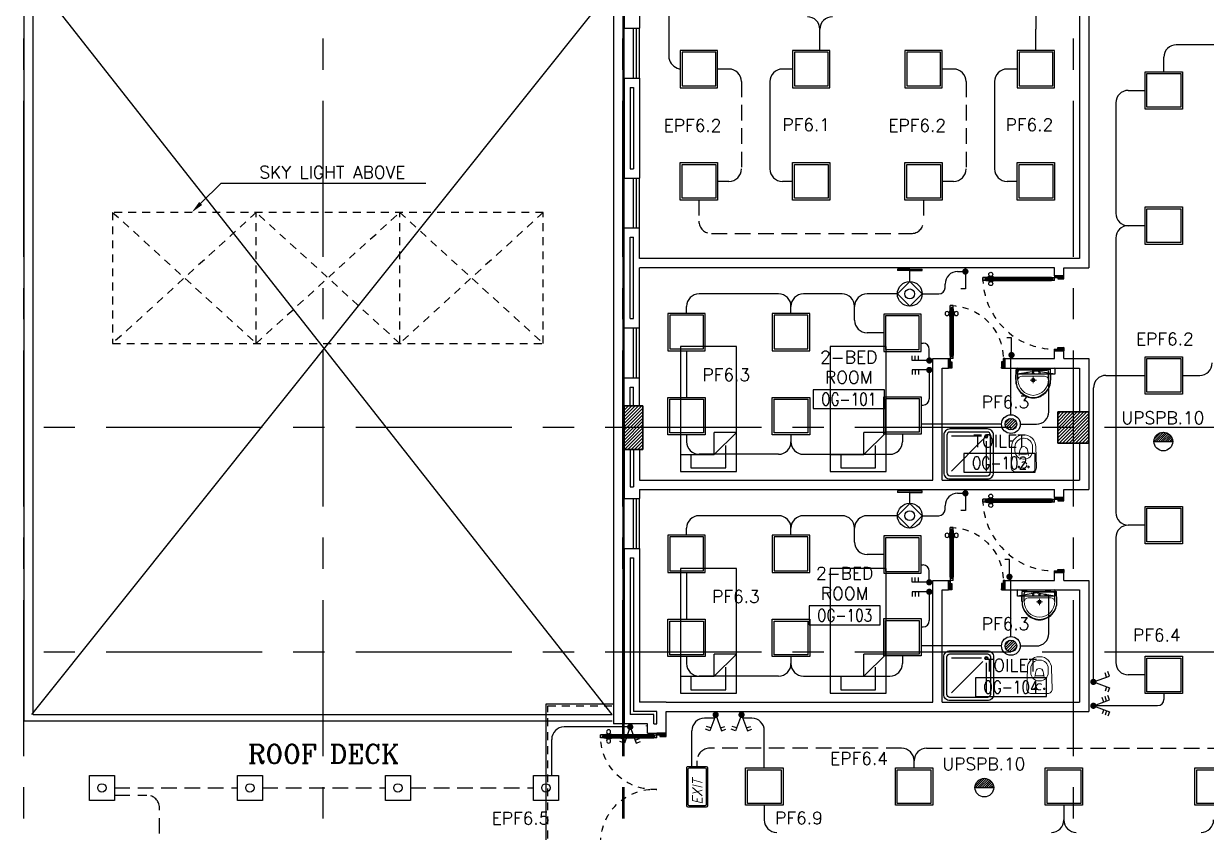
# Model space of a CAD drawing. Extents: x -0.3 to 93.5, y -1.1 to 78.4.
# Drawn here: x 41.01 to 59.96, y 13.66 to 26.62 of the extents above; entities that cross this region are included whole.
import ezdxf
from ezdxf.enums import TextEntityAlignment as Align

# ---------------------------------------------------------------- set-up
doc = ezdxf.new("R2010")
doc.units = 0
doc.header["$MEASUREMENT"] = 0
for name, pattern in [('CENTERX2', [4, 2.5, -0.5, 0.5, -0.5]), ('DASHED', [0.75, 0.5, -0.25]), ('HIDDEN', [0.375, 0.25, -0.125]), ('HIDDEN2', [0.1875, 0.125, -0.0625])]:
    doc.linetypes.add(name, pattern=pattern)
doc.layers.get('0').update_dxf_attribs({"linetype": 'CONTINUOUS'})
for name, color, linetype in [('AXES', 11, 'CENTERX2'), ('COL', 11, 'CONTINUOUS'), ('DOOR', 7, 'CONTINUOUS'), ('E-CLINE', 2, 'CONTINUOUS'), ('E-HLINE', 2, 'HIDDEN'), ('E-LEGEND', 3, 'CONTINUOUS'), ('E-LITE', 4, 'CONTINUOUS'), ('E-SWITCH', 4, 'CONTINUOUS'), ('E-TEXT', 4, 'CONTINUOUS'), ('E-TRXT', 4, 'CONTINUOUS'), ('EL-LITE', 4, 'CONTINUOUS'), ('FIX', 11, 'CONTINUOUS'), ('FUR', 11, 'CONTINUOUS'), ('HAT', 11, 'CONTINUOUS'), ('HIDDEN', 11, 'HIDDEN2'), ('INSUL', 11, 'CONTINUOUS'), ('RM-BOX', 11, 'CONTINUOUS'), ('RM-IND', 11, 'CONTINUOUS'), ('RM-NAME', 11, 'CONTINUOUS'), ('RM-NO', 11, 'CONTINUOUS'), ('ROOF', 11, 'CONTINUOUS'), ('SHAFT', 11, 'CONTINUOUS'), ('STR', 11, 'CONTINUOUS'), ('WALL', 11, 'CONTINUOUS'), ('WIN', 11, 'CONTINUOUS')]:
    doc.layers.add(name, color=color, linetype=linetype)
doc.styles.add('ITALICC', font='italicc')
doc.styles.add('ROMANC', font='romanc', dxfattribs={"height": 0.1})
doc.styles.add('ROMANS', font='ROMANS.shx', dxfattribs={"width": 0.6})

# ---------------------------------------------------------------- blocks, each defined once
blk = doc.blocks.new('*X76')
at = {"color": 0}
for p, q in [((227929, 132681), (228397, 133150)), ((227929, 132734), (228344, 133150)), ((227929, 132787), (228291, 133150)), ((227929, 132840), (228238, 133150)), ((227929, 132893), (228185, 133150)), ((227929, 132946), (228132, 133150)), ((227929, 132999), (228079, 133150)), ((227929, 133053), (228026, 133150)), ((227929, 133106), (227973, 133150)), ((227950, 132650), (228429, 133128)), ((228003, 132650), (228429, 133075)), ((228056, 132650), (228429, 133022)), ((228109, 132650), (228429, 132969)), ((228162, 132650), (228429, 132916)), ((228215, 132650), (228429, 132863)), ((228268, 132650), (228429, 132810)), ((228321, 132650), (228429, 132757)), ((228374, 132650), (228429, 132704))]:
    blk.add_line(p, q, dxfattribs=at)
blk = doc.blocks.new('COL50')
at = {"layer": 'COL'}
blk.add_lwpolyline([(-250, 250), (-250, -250), (250, -250), (250, 250)], close=True, dxfattribs=at)
blk = doc.blocks.new('DOOR100')
at = {"layer": 'DOOR', "color": 0, "linetype": 'ByBlock'}
for p, q in [((-82, 1205), (-91, 1205)), ((-91, 1205), (-91, 1140)), ((-82, 1140), (-91, 1140)), ((-75, 1218), (-82, 1218)), ((-82, 1128), (-82, 1218)), ((-82, 1205), (-82, 1140)), ((-25, 1300), (-75, 1300)), ((-75, 1300), (-25, 1300)), ((-75, 1250), (-75, 1300)), ((-58, 1250), (-75, 1250)), ((-42, 1270), (-58, 1270)), ((-58, 1250), (-58, 1270)), ((-42, 1250), (-42, 1270)), ((-25, 1250), (-42, 1250)), ((-25, 1250), (-25, 1300)), ((-25, 1218), (-18, 1218)), ((-18, 1128), (-18, 1218)), ((-18, 1205), (-9, 1205)), ((-18, 1205), (-18, 1140)), ((-18, 1140), (-9, 1140)), ((-9, 1205), (-9, 1140)), ((-75, 1128), (-82, 1128)), ((-25, 1128), (-18, 1128)), ((-75, 200), (-58, 200)), ((-75, 150), (-75, 200)), ((-58, 200), (-58, 180)), ((-42, 200), (-25, 200)), ((-42, 180), (-42, 200)), ((-25, 200), (-25, 150)), ((-1200, 0), (-1200, 150)), ((-1200, 150), (-1175, 150)), ((-1200, 150), (-1200, 0)), ((-1150, 0), (-1200, 0)), ((-1175, 150), (-1175, 100)), ((-1175, 100), (-1150, 100)), ((-1150, 100), (-1150, 0)), ((-75, 150), (-25, 150)), ((-58, 180), (-42, 180)), ((-50, 100), (-50, 0)), ((-25, 100), (-50, 100)), ((-50, 0), (0, 0)), ((0, 150), (-25, 150)), ((-25, 150), (-25, 100)), ((0, 150), (0, 0))]:
    blk.add_line(p, q, dxfattribs=at)
at = {"layer": 'DOOR', "linetype": 'ByBlock'}
for p, q in [((-75, 1250), (-75, 200)), ((-58, 200), (-58, 1250)), ((-42, 200), (-42, 1250)), ((-25, 200), (-25, 1250)), ((0, 0), (0, 150))]:
    blk.add_line(p, q, dxfattribs=at)
at = {"layer": 'DOOR', "color": 9, "linetype": 'ByBlock'}
for p, q in [((-1150, 0), (-1200, 114)), ((-1150, 0), (-1200, 40)), ((-1150, 0), (-1163, 100)), ((-50, 0), (0, 114)), ((-50, 0), (-37, 100)), ((-50, 0), (0, 40))]:
    blk.add_line(p, q, dxfattribs=at)
at = {"layer": 'DOOR', "color": 0, "linetype": 'ByBlock'}
for centre in [(-124, 1173), (24, 1173)]:
    blk.add_circle(centre, 32.4, dxfattribs=at)
at = {"layer": 'DOOR', "linetype": 'HIDDEN', "ltscale": 0.5}
blk.add_arc((-25, 150), 1150, 90, 180.0001, dxfattribs=at)
at = {"layer": 'DOOR', "color": 9, "linetype": 'ByBlock'}
for centre, radius, start, end in [((-1150, 0), 154, 103.7142, 108.8947), ((-1150, 0), 134, 100.72, 111.8402), ((-1150, 0), 94.4, 90, 121.9818), ((-1150, 0), 74.4, 90, 132.2236), ((-1150, 0), 54.4, 90, 156.7926), ((-1150, 0), 34.4, 90, 180), ((-1150, 0), 14.4, 90, 180), ((-50, 0), 94.4, 58.0182, 90), ((-50, 0), 74.4, 47.7764, 90), ((-50, 0), 54.4, 23.2074, 90), ((-50, 0), 34.4, 0, 90), ((-50, 0), 14.4, 0, 90), ((-50, 0), 134, 68.1598, 79.28), ((-50, 0), 114, 64.0838, 77.3774), ((-50, 0), 154, 71.1053, 76.2858)]:
    blk.add_arc(centre, radius, start, end, dxfattribs=at)
blk = doc.blocks.new('DOOR90')
at = {"layer": 'DOOR', "color": 0, "linetype": 'ByBlock'}
for p, q in [((-150, 0), (-150, -25)), ((-150, 0), (0, 0)), ((0, -50), (0, 0)), ((-1000, -25), (-1000, -75)), ((-1000, -75), (-1000, -25)), ((-950, -25), (-1000, -25)), ((-950, -75), (-1000, -75)), ((-970, -42), (-970, -58)), ((-950, -42), (-970, -42)), ((-950, -58), (-970, -58)), ((-950, -25), (-950, -42)), ((-950, -58), (-950, -75)), ((-918, -25), (-918, -18)), ((-828, -18), (-918, -18)), ((-918, -75), (-918, -82)), ((-828, -82), (-918, -82)), ((-905, -18), (-905, -9)), ((-905, -9), (-840, -9)), ((-905, -18), (-840, -18)), ((-905, -82), (-905, -91)), ((-905, -82), (-840, -82)), ((-905, -91), (-840, -91)), ((-840, -18), (-840, -9)), ((-840, -82), (-840, -91)), ((-828, -25), (-828, -18)), ((-828, -75), (-828, -82)), ((-200, -42), (-200, -25)), ((-200, -25), (-150, -25)), ((-180, -42), (-200, -42)), ((-200, -75), (-200, -58)), ((-200, -58), (-180, -58)), ((-150, -75), (-200, -75)), ((-180, -58), (-180, -42)), ((-150, -75), (-150, -25)), ((-150, -25), (-100, -25)), ((-100, -25), (-100, -50)), ((-100, -50), (0, -50)), ((-150, -900), (-150, -875)), ((-150, -875), (-100, -875)), ((0, -900), (-150, -900)), ((-150, -900), (0, -900)), ((-100, -850), (0, -850)), ((-100, -875), (-100, -850)), ((0, -850), (0, -900))]:
    blk.add_line(p, q, dxfattribs=at)
at = {"layer": 'DOOR', "color": 9, "linetype": 'ByBlock'}
for p, q in [((0, -50), (-114, 0)), ((0, -50), (-40, 0)), ((0, -50), (-100, -37)), ((0, -850), (-114, -900)), ((0, -850), (-100, -863)), ((0, -850), (-40, -900))]:
    blk.add_line(p, q, dxfattribs=at)
at = {"layer": 'DOOR', "linetype": 'ByBlock'}
for p, q in [((-200, -25), (-950, -25)), ((-200, -42), (-950, -42)), ((-200, -58), (-950, -58)), ((-950, -75), (-200, -75))]:
    blk.add_line(p, q, dxfattribs=at)
at = {"layer": 'DOOR', "color": 0, "linetype": 'ByBlock'}
for centre in [(-873, 24), (-873, -124)]:
    blk.add_circle(centre, 32.4, dxfattribs=at)
at = {"layer": 'DOOR', "color": 9, "linetype": 'ByBlock'}
for centre, radius, start, end in [((0, -50), 154, 161.1053, 166.2858), ((0, -50), 134, 158.1598, 169.28), ((0, -50), 94.4, 148.0182, 180), ((0, -50), 74.4, 137.7764, 180), ((0, -50), 114, 154.0838, 167.3774), ((0, -50), 54.4, 113.2074, 180), ((0, -50), 34.4, 90, 180), ((0, -50), 14.4, 90, 180), ((0, -850), 154, 193.7142, 198.8947), ((0, -850), 134, 190.72, 201.8402), ((0, -850), 94.4, 180, 211.9818), ((0, -850), 74.4, 180, 222.2236), ((0, -850), 54.4, 180, 246.7926), ((0, -850), 34.4, 180, 270), ((0, -850), 14.4, 180, 270)]:
    blk.add_arc(centre, radius, start, end, dxfattribs=at)
at = {"layer": 'DOOR', "linetype": 'HIDDEN', "ltscale": 0.5}
blk.add_arc((-150, -25), 850, 180, 270, dxfattribs=at)
blk = doc.blocks.new('RM1')
at = {"layer": 'RM-BOX'}
blk.add_lwpolyline([(570, -200), (-570, -200), (-570, -500), (570, -500)], close=True, dxfattribs=at)
at = {"layer": 'RM-NAME', "style": 'ROMANS'}
for tag, p in [('ROOMNAME1', (0, 324)), ('ROOMNAME2', (0, 0))]:
    blk.add_attdef(tag, text='', height=200, dxfattribs=at).set_placement(p, align=Align.MIDDLE)
at = {"layer": 'RM-NO', "style": 'ROMANS', "width": 0.8}
blk.add_attdef('ROOMNO', text='', height=200, dxfattribs=at).set_placement((0, -350), align=Align.MIDDLE)
blk = doc.blocks.new('C11')
at = {"layer": 'HAT'}
h = blk.add_hatch(dxfattribs=at)
h.set_pattern_fill('ANSI31', color=256, scale=300, style=0)
h.set_pattern_definition([(45, (-248556.182, -75061.005), (-26.5165043, 26.5165043), [])])
h.paths.add_polyline_path([(300, 700), (0, 700), (0, 350), (300, 350)])
h.paths.add_polyline_path([(300, 350), (0, 350), (0, 0), (300, 0)])
at = {"layer": 'COL'}
blk.add_lwpolyline([(300, 700), (300, 0), (0, 0), (0, 700)], close=True, dxfattribs=at)
blk = doc.blocks.new('A$C272A55A0')
at = {"layer": 'DOOR', "color": 0, "linetype": 'ByBlock'}
for p, q in [((0, 900), (0, 1050)), ((50, 1050), (0, 1050)), ((25, 950), (50, 950)), ((25, 900), (25, 950)), ((50, 950), (50, 1050)), ((1750, 950), (1750, 1050)), ((1750, 1050), (1800, 1050)), ((1775, 950), (1750, 950)), ((1775, 900), (1775, 950)), ((1800, 1050), (1800, 900)), ((0, 900), (25, 900)), ((75, 900), (25, 900)), ((25, 850), (25, 900)), ((42, 850), (25, 850)), ((58, 870), (42, 870)), ((42, 870), (42, 850)), ((58, 850), (58, 870)), ((75, 850), (58, 850)), ((75, 900), (75, 850)), ((1725, 900), (1775, 900)), ((1725, 900), (1725, 850)), ((1725, 850), (1742, 850)), ((1742, 870), (1758, 870)), ((1742, 850), (1742, 870)), ((1758, 870), (1758, 850)), ((1758, 850), (1775, 850)), ((1800, 900), (1775, 900)), ((1775, 850), (1775, 900)), ((25, 50), (42, 50)), ((25, 50), (25, 0)), ((25, 0), (75, 0)), ((75, 0), (25, 0)), ((42, 50), (42, 30)), ((42, 30), (58, 30)), ((58, 50), (75, 50)), ((58, 50), (58, 30)), ((75, 50), (75, 0)), ((1718, 160), (1709, 160)), ((1709, 95), (1709, 160)), ((1718, 95), (1709, 95)), ((1725, 173), (1718, 173)), ((1718, 173), (1718, 83)), ((1718, 95), (1718, 160)), ((1725, 83), (1718, 83)), ((1742, 50), (1725, 50)), ((1725, 50), (1725, 0)), ((1775, 0), (1725, 0)), ((1725, 0), (1775, 0)), ((1742, 50), (1742, 30)), ((1758, 30), (1742, 30)), ((1775, 50), (1758, 50)), ((1758, 50), (1758, 30)), ((1775, 173), (1782, 173)), ((1775, 83), (1782, 83)), ((1775, 50), (1775, 0)), ((1782, 173), (1782, 83)), ((1782, 160), (1791, 160)), ((1782, 95), (1782, 160)), ((1782, 95), (1791, 95)), ((1791, 95), (1791, 160))]:
    blk.add_line(p, q, dxfattribs=at)
at = {"layer": 'DOOR', "color": 9, "linetype": 'ByBlock'}
for p, q in [((50, 1050), (0, 1010)), ((50, 1050), (0, 937)), ((50, 1050), (37, 950)), ((1750, 1050), (1800, 1010)), ((1750, 1050), (1800, 937)), ((1750, 1050), (1763, 950))]:
    blk.add_line(p, q, dxfattribs=at)
at = {"layer": 'DOOR', "linetype": 'ByBlock'}
for p, q in [((25, 850), (25, 50)), ((42, 850), (42, 50)), ((58, 850), (58, 50)), ((75, 50), (75, 850)), ((1725, 50), (1725, 850)), ((1742, 850), (1742, 50)), ((1758, 850), (1758, 50)), ((1775, 850), (1775, 50))]:
    blk.add_line(p, q, dxfattribs=at)
at = {"layer": 'DOOR', "color": 0, "linetype": 'ByBlock'}
for centre in [(1676, 128), (1824, 128)]:
    blk.add_circle(centre, 32.4, dxfattribs=at)
at = {"layer": 'DOOR', "color": 9, "linetype": 'ByBlock'}
for centre, radius, start, end in [((50, 1050), 54.4, 203.2074, 270), ((50, 1050), 74.4, 227.7764, 270), ((50, 1050), 94.4, 238.0182, 270), ((50, 1050), 34.4, 180, 270), ((50, 1050), 14.4, 180, 270), ((1750, 1050), 14.4, 270, 0), ((1750, 1050), 34.4, 270, 0), ((1750, 1050), 54.4, 270, 336.7926), ((1750, 1050), 74.4, 270, 312.2236), ((1750, 1050), 94.4, 270, 301.9818), ((50, 1050), 114, 244.0838, 257.3774), ((50, 1050), 134, 248.1598, 259.28), ((50, 1050), 154, 251.1053, 256.2858), ((1750, 1050), 114, 282.6226, 295.9162), ((1750, 1050), 134, 280.72, 291.8402), ((1750, 1050), 154, 283.7142, 288.8947)]:
    blk.add_arc(centre, radius, start, end, dxfattribs=at)
at = {"layer": 'DOOR', "linetype": 'HIDDEN', "ltscale": 0.5}
for centre, start, end in [((50, 851), 268.3174, 3.2965), ((1750, 851), 176.7035, 271.6826)]:
    blk.add_arc(centre, 851, start, end, dxfattribs=at)
at = {"layer": 'WALL', "linetype": 'ByBlock'}
blk.add_line((1800, 900), (1800, 1050), dxfattribs=at)
blk = doc.blocks.new('LAV1')
at = {"layer": 'FIX', "linetype": 'ByBlock', "ltscale": 0.3}
for p, q in [((-280, 210), (-275, 50)), ((-245, 210), (-245, 85)), ((245, 210), (245, 85)), ((280, 210), (275, 50)), ((0, 60), (-220, 60)), ((0, 60), (220, 60))]:
    blk.add_line(p, q, dxfattribs=at)
at = {"layer": 'FIX', "linetype": 'Continuous', "lineweight": 20}
for p, q in [((-275, 210), (-275, 50)), ((275, 210), (275, 50)), ((0, 50), (-275, 50)), ((0, 50), (-252, 50)), ((0, 155), (-181, 155)), ((0, 155), (181, 155)), ((0, 50), (252, 50)), ((0, 50), (275, 50))]:
    blk.add_line(p, q, dxfattribs=at)
at = {"layer": 'FIX', "linetype": 'DASHED', "lineweight": 20, "ltscale": 0.05}
for p, q in [((50, 220), (-50, 220)), ((0, 170), (0, 270)), ((0, 170), (0, 270))]:
    blk.add_line(p, q, dxfattribs=at)
at = {"layer": 'FIX', "lineweight": 20}
for p, q in [((16, 107), (-15, 107)), ((0, 92), (0, 123))]:
    blk.add_line(p, q, dxfattribs=at)
for centre, radius in [((0, 220), 29.5), ((0, 220), 22.5), ((0, 107), 15.5)]:
    blk.add_circle(centre, radius, dxfattribs=at)
at = {"layer": 'FIX', "linetype": 'HIDDEN', "lineweight": 20, "ltscale": 0.05}
for centre in [(-100, 107), (100, 107)]:
    blk.add_circle(centre, 12.4, dxfattribs=at)
at = {"layer": 'FIX', "linetype": 'ByBlock', "ltscale": 0.3}
for centre, radius, start, end in [((7, 220), 287, 91.3776, 182.0064), ((-7, 220), 287, 357.9936, 88.6224), ((-220, 85), 24.9, 179.7021, 269.9486), ((220, 85), 24.9, 270.0514, 0.2979)]:
    blk.add_arc(centre, radius, start, end, dxfattribs=at)
at = {"layer": 'FIX', "linetype": 'Continuous', "lineweight": 20}
for centre, radius, start, end in [((8, 217), 283, 91.6988, 181.351), ((8, 212), 253, 91.7328, 180.4884), ((-8, 217), 283, 358.649, 88.3012), ((-8, 212), 253, 359.5116, 88.2672), ((-179, 222), 66.9, 190.2006, 268.0786), ((179, 222), 66.9, 271.9214, 349.7994)]:
    blk.add_arc(centre, radius, start, end, dxfattribs=at)
blk = doc.blocks.new('SHR1')
at = {"layer": 'FIX'}
for p, q in [((-196, 196), (-700, 700)), ((-143, 218), (-143, 700)), ((-218, 143), (-700, 143))]:
    blk.add_line(p, q, dxfattribs=at)
for points in [[(-825, 125), (-825, 725, -0.414214), (-725, 825), (-125, 825, -0.414214), (-25, 725), (-25, 125, -0.414214), (-125, 25), (-725, 25, -0.414214)], [(-775, 125), (-775, 725, -0.414214), (-725, 775), (-125, 775, -0.414214), (-75, 725), (-75, 125, -0.414214), (-125, 75), (-725, 75, -0.414214)]]:
    blk.add_lwpolyline(points, format="xyb", close=True, dxfattribs=at)
for radius in [25, 15]:
    blk.add_circle((-143, 143), radius, dxfattribs=at)
blk = doc.blocks.new('WC1')
at = {"layer": 'FIX', "lineweight": 20}
for p, q in [((-210, 204), (-538, 194)), ((-727, 5), (-727, -5)), ((-674, 5), (-674, -5)), ((-534, 24), (-540, 0)), ((-540, 0), (-534, -24)), ((-475, 141), (-538, 141)), ((-395, 76), (-490, 60)), ((-339, 5), (-339, -5)), ((-538, -141), (-475, -141)), ((-490, -60), (-395, -76)), ((-538, -194), (-210, -204))]:
    blk.add_line(p, q, dxfattribs=at)
at = {"layer": 'FIX', "linetype": 'Continuous', "lineweight": 20}
blk.add_line((-420, -47), (-420, 45), dxfattribs=at)
at = {"layer": 'FIX', "lineweight": 20}
blk.add_lwpolyline([(-213, -204), (-210, -204, 0.414214), (-137, -131), (-137, 0), (-137, 131, 0.414214), (-210, 204)], format="xyb", dxfattribs=at)
at = {"layer": 'FIX', "linetype": 'HIDDEN2', "lineweight": 20, "ltscale": 0.3}
blk.add_circle((-245, 0), 49.8, dxfattribs=at)
at = {"layer": 'FIX', "linetype": 'HIDDEN', "lineweight": 20, "ltscale": 0.05}
for centre in [(-213, 78), (-213, -77)]:
    blk.add_circle(centre, 11.6, dxfattribs=at)
at = {"layer": 'FIX', "lineweight": 20}
for centre, radius, start, end in [((-538, 5), 189, 90, 180), ((-538, 5), 136, 90, 180), ((-473, -7), 68.2, 128.9242, 152.8468), ((-464, -18), 82, 108.496, 128.9242), ((-475, 5), 136, 360, 90), ((-538, -5), 189, 180, 270), ((-538, -5), 136, 180, 270), ((-473, 7), 68.2, 207.1532, 231.0758), ((-464, 18), 82, 231.0758, 251.504), ((-475, -5), 136, 270, 0)]:
    blk.add_arc(centre, radius, start, end, dxfattribs=at)
at = {"layer": 'FIX', "linetype": 'Continuous', "lineweight": 20}
for centre, start, end in [((-443, 46), 357.6662, 91.6121), ((-442, -46), 268.3879, 2.3338)]:
    blk.add_arc(centre, 22.3, start, end, dxfattribs=at)
blk = doc.blocks.new('L42')
at = {"layer": 'E-LITE'}
for p, q in [((0.3, 0.3), (-0.3, 0.3)), ((-0.3, 0.3), (-0.3, -0.3)), ((0.3, -0.3), (0.3, 0.3)), ((-0.3, -0.3), (0.3, -0.3))]:
    blk.add_line(p, q, dxfattribs=at)
at = {"layer": 'E-LITE', "color": 8}
blk.add_lwpolyline([(-0.27, 0.27), (-0.27, -0.27), (0.27, -0.27), (0.27, 0.27)], close=True, dxfattribs=at)
blk = doc.blocks.new('NL')
at = {"layer": 'E-LEGEND'}
blk.add_line((0, -193), (25, -193), dxfattribs=at)
at = {"layer": 'E-LITE'}
for p, q in [((0, 5), (0, 203)), ((25, 203), (0, 203)), ((25, 5), (25, 203)), ((0, 5), (0, -193)), ((25, 5), (25, -193))]:
    blk.add_line(p, q, dxfattribs=at)
at = {"layer": 'E-LITE', "color": 2}
blk.add_line((201, 5), (25, 5), dxfattribs=at)
at = {"layer": 'E-LITE', "color": 5}
blk.add_circle((398, 5), 198, dxfattribs=at)
at = {"layer": 'E-SWITCH', "color": 2}
for p, q in [((201, 5), (398, 203)), ((398, 203), (596, 5)), ((398, -193), (201, 5)), ((596, 5), (398, -193))]:
    blk.add_line(p, q, dxfattribs=at)
at = {"layer": 'E-SWITCH'}
blk.add_circle((398, 5), 78.5, dxfattribs=at)
blk = doc.blocks.new('3G1W')
for p, q in [((0, 0), (0.55, 0)), ((0.35, 0), (0.35, -0.15)), ((0.45, 0), (0.45, -0.15)), ((0.55, 0), (0.55, -0.15))]:
    blk.add_line(p, q)
at = {"const_width": 0.1}
blk.add_lwpolyline([(-0.05, 0, 1), (0.05, 0, 1)], format="xyb", close=True, dxfattribs=at)
blk = doc.blocks.new('1G1W')
for p, q in [((0, 0), (0.55, 0)), ((0.55, 0), (0.55, -0.15))]:
    blk.add_line(p, q)
at = {"const_width": 0.1}
blk.add_lwpolyline([(-0.05, 0, 1), (0.05, 0, 1)], format="xyb", close=True, dxfattribs=at)
blk = doc.blocks.new('MR20')
at = {"layer": 'E-LITE'}
for p, q in [((-300, 100), (-300, 0)), ((-300, 100), (-300, 0)), ((-300, 0), (300, 0)), ((-300, 0), (300, 0)), ((-300, 0), (300, 0)), ((-300, 0), (-300, 0)), ((300, 0), (300, 100)), ((300, 0), (300, 100)), ((300, 0), (300, 0))]:
    blk.add_line(p, q, dxfattribs=at)
at = {"layer": 'E-LITE', "color": 3}
blk.add_line((300, 100), (-300, 100), dxfattribs=at)
at = {"layer": 'E-LITE', "color": 8}
for p, q in [((300, 0), (-300, 100)), ((300, 100), (-300, 0))]:
    blk.add_line(p, q, dxfattribs=at)
blk = doc.blocks.new('*X49')
at = {"color": 0}
for p, q in [((21548.527, 18540.142), (21548.801, 18540.415)), ((21548.529, 18539.966), (21548.977, 18540.414)), ((21548.584, 18539.845), (21549.098, 18540.359)), ((21548.672, 18539.756), (21549.187, 18540.271)), ((21548.793, 18539.7), (21549.243, 18540.15)), ((21548.966, 18539.696), (21549.246, 18539.977))]:
    blk.add_line(p, q, dxfattribs=at)
blk = doc.blocks.new('SPOT')
at = {"layer": 'E-LITE'}
for radius in [0.6, 0.369]:
    blk.add_circle((0, 0), radius, dxfattribs=at)
at = {"layer": 'E-LITE', "color": 8}
blk.add_blockref('*X49', (-21548.886, -18540.056), dxfattribs=at)
blk = doc.blocks.new('EXIT')
at = {"layer": 'E-LITE', "color": 4}
for p, q in [((-0.32, 0.15), (-0.32, -0.15)), ((0.3, 0.17), (-0.3, 0.17)), ((0.32, -0.15), (0.32, 0.15)), ((-0.3, -0.17), (0.3, -0.17))]:
    blk.add_line(p, q, dxfattribs=at)
at = {"layer": 'E-LITE', "color": 8}
for p, q in [((-0.3, 0.13), (-0.3, -0.13)), ((0.28, 0.15), (-0.28, 0.15)), ((0.3, -0.13), (0.3, 0.13)), ((-0.28, -0.15), (0.28, -0.15))]:
    blk.add_line(p, q, dxfattribs=at)
at = {"layer": 'E-LITE', "color": 4}
for centre, start, end in [((-0.3, 0.15), 90, 180), ((0.3, 0.15), 360, 90), ((-0.3, -0.15), 180, 270), ((0.3, -0.15), 270, 0)]:
    blk.add_arc(centre, 0.02, start, end, dxfattribs=at)
at = {"layer": 'E-LITE', "color": 8}
for centre, start, end in [((-0.28, 0.13), 90, 180), ((0.28, 0.13), 0, 90), ((-0.28, -0.13), 180, 270), ((0.28, -0.13), 270, 0)]:
    blk.add_arc(centre, 0.02, start, end, dxfattribs=at)
at = {"layer": 'E-LITE', "color": 5, "style": 'ITALICC'}
blk.add_text('EXIT', height=0.15, dxfattribs=at).set_placement((-0.284, -0.078))
blk = doc.blocks.new('3G2W')
for p, q in [((0, 0), (0.517, 0.188)), ((0, 0), (0.517, -0.188)), ((0.329, 0.12), (0.278, 0.261)), ((0.423, 0.154), (0.372, 0.295)), ((0.517, 0.188), (0.466, 0.329)), ((0.329, -0.12), (0.278, -0.261)), ((0.423, -0.154), (0.372, -0.295)), ((0.517, -0.188), (0.466, -0.329))]:
    blk.add_line(p, q)
at = {"const_width": 0.1}
blk.add_lwpolyline([(-0.05, 0, 1), (0.05, 0, 1)], format="xyb", close=True, dxfattribs=at)
blk = doc.blocks.new('2G2W')
for p, q in [((0, 0), (0.517, 0.188)), ((0, 0), (0.517, -0.188)), ((0.423, 0.154), (0.372, 0.295)), ((0.517, 0.188), (0.466, 0.329)), ((0.423, -0.154), (0.372, -0.295)), ((0.517, -0.188), (0.466, -0.329))]:
    blk.add_line(p, q)
at = {"const_width": 0.1}
blk.add_lwpolyline([(-0.05, 0, 1), (0.05, 0, 1)], format="xyb", close=True, dxfattribs=at)
blk = doc.blocks.new('EL')
at = {"layer": 'EL-LITE'}
h = blk.add_hatch(dxfattribs=at)
h.set_pattern_fill('ANSI31', color=4, scale=0.2, style=0)
h.set_pattern_definition([(45, (587.071197, 567.777136), (-0.0176776695, 0.0176776695), [])])
h.paths.add_polyline_path([(0.15, 0, 1), (-0.15, 0)])
at = {"layer": 'EL-LITE', "color": 4}
blk.add_line((-0.15, 0), (0.15, 0), dxfattribs=at)
blk.add_circle((0, 0), 0.15, dxfattribs=at)

msp = doc.modelspace()

# ---------------------------------------------------------------- linework, layer by layer
at = {"layer": 'AXES'}
for p, q in [((45.8124, -1.1143), (45.8124, 77.6984)), ((57.8324, -1.1143), (57.8324, 77.6984)), ((41.0124, -1.1143), (41.0124, 77.3484)), ((50.6124, -1.1143), (50.6124, 77.3484)), ((50.6324, -1.1143), (50.6324, 77.3484)), ((92.8324, 20.15), (40.7424, 20.15)), ((92.8324, 16.55), (40.7424, 16.55))]:
    msp.add_line(p, q, dxfattribs=at)
at = {"layer": 'E-CLINE', "color": 4, "linetype": 'ByBlock'}
for p, q in [((57.2322, 27.2716), (57.2322, 26.5343)), ((57.2322, 26.1971), (57.2322, 26.5343)), ((59.2824, 25.8549), (59.2824, 26.0862)), ((52.3131, 25.8971), (52.1322, 25.8971)), ((53.3322, 25.8971), (53.1701, 25.8971)), ((55.9131, 25.8971), (55.7322, 25.8971)), ((56.9322, 25.8971), (56.7701, 25.8971)), ((58.712, 25.5549), (58.9824, 25.5549)), ((52.3131, 24.0971), (52.1322, 24.0971)), ((53.3322, 24.0971), (53.1701, 24.0971)), ((55.9131, 24.0971), (55.7322, 24.0971)), ((56.9322, 24.0971), (56.7701, 24.0971)), ((58.9824, 23.3867), (58.712, 23.3867)), ((51.6341, 21.3815), (51.6341, 20.6335)), ((57.4407, 20.5525), (57.4407, 21.0043)), ((59.5824, 20.9867), (59.8572, 20.9867)), ((57.4407, 20.405), (57.4407, 20.5525)), ((56.6824, 20.205), (55.3936, 20.205)), ((55.0936, 20.0447), (55.0936, 19.9221)), ((53.5077, 19.7221), (54.8936, 19.7221)), ((58.9824, 18.5867), (58.712, 18.5867)), ((51.6341, 17.8265), (51.6341, 17.0785)), ((57.4407, 16.9975), (57.4407, 17.4493)), ((57.4407, 16.85), (57.4407, 16.9975)), ((55.0936, 16.4897), (55.0936, 16.3671)), ((53.5077, 16.1671), (54.8936, 16.1671)), ((55.2801, 14.6962), (55.2801, 14.8105)), ((57.6801, 14.0962), (57.6801, 13.8619))]:
    msp.add_line(p, q, dxfattribs=at)
at = {"layer": 'E-CLINE', "color": 4}
for p, q in [((53.7702, 26.1971), (53.7702, 26.5343)), ((64.6801, 26.2862), (59.4824, 26.2862)), ((52.9701, 25.6971), (52.9701, 24.2971)), ((56.5701, 25.6971), (56.5701, 24.2971)), ((58.512, 25.3549), (58.512, 23.5867)), ((58.512, 23.1867), (58.512, 18.7867)), ((53.1077, 22.2929), (51.8341, 22.2929)), ((54.1266, 22.2929), (53.5077, 22.2929)), ((55.0132, 22.2929), (54.5266, 22.2929)), ((51.6341, 21.9815), (51.6341, 22.0929)), ((53.3077, 21.9815), (53.3077, 22.0929)), ((54.3266, 21.8703), (54.3266, 22.0929)), ((54.7936, 21.6703), (54.5266, 21.6703)), ((51.6341, 20.0335), (51.6341, 19.9221)), ((53.3077, 20.0335), (53.3077, 19.9221)), ((53.1077, 19.7221), (51.8341, 19.7221)), ((53.1077, 18.7379), (51.8341, 18.7379)), ((54.1266, 18.7379), (53.5077, 18.7379)), ((55.0132, 18.7379), (54.5266, 18.7379)), ((51.6341, 18.4265), (51.6341, 18.5379)), ((53.3077, 18.4265), (53.3077, 18.5379)), ((54.3266, 18.3153), (54.3266, 18.5379)), ((58.512, 18.3867), (58.512, 16.3867)), ((54.7936, 18.1153), (54.5266, 18.1153)), ((51.6341, 16.4785), (51.6341, 16.3671)), ((53.3077, 16.4785), (53.3077, 16.3671)), ((53.1077, 16.1671), (51.8341, 16.1671)), ((58.9824, 16.1867), (58.712, 16.1867)), ((52.8801, 14.0962), (52.8801, 13.8619))]:
    msp.add_line(p, q, dxfattribs=at)
at = {"layer": 'E-CLINE', "color": 4, "linetype": 'ByBlock'}
for centre, start, end in [((53.5702, 26.5343), 0, 90), ((53.9702, 26.5343), 90, 180), ((59.4824, 26.0862), 90, 180), ((52.3131, 25.6971), 0, 90), ((53.1701, 25.6971), 90, 180), ((55.9131, 25.6971), 0, 90), ((56.7701, 25.6971), 90, 180), ((58.712, 25.3549), 90, 180), ((52.3131, 24.2971), 270, 0), ((53.1701, 24.2971), 180, 270), ((55.9131, 24.2971), 270, 0), ((56.7701, 24.2971), 180, 270), ((58.712, 23.5867), 180, 270), ((58.712, 23.1867), 90, 180), ((59.8572, 21.1867), 270, 0), ((54.8936, 19.9221), 270, 0), ((58.712, 18.7867), 180, 270), ((58.712, 18.3867), 90, 180), ((54.8936, 16.3671), 270, 0), ((55.0801, 14.8105), 0, 90), ((55.4801, 14.8105), 90, 180), ((57.4801, 13.8619), 270, 0), ((57.8801, 13.8619), 180, 270), ((59.8801, 13.8619), 270, 0)]:
    msp.add_arc(centre, 0.2, start, end, dxfattribs=at)
at = {"layer": 'E-CLINE', "color": 4}
for centre, start, end in [((51.8341, 22.0929), 90, 180), ((53.1077, 22.0929), 0, 90), ((53.5077, 22.0929), 90, 180), ((54.1266, 22.0929), 0, 90), ((54.5266, 22.0929), 90, 180), ((54.5266, 21.8703), 180, 270), ((51.8341, 19.9221), 180, 270), ((53.1077, 19.9221), 270, 0), ((53.5077, 19.9221), 180, 270), ((51.8341, 18.5379), 90, 180), ((53.1077, 18.5379), 0, 90), ((53.5077, 18.5379), 90, 180), ((54.1266, 18.5379), 0, 90), ((54.5266, 18.5379), 90, 180), ((54.5266, 18.3153), 180, 270), ((51.8341, 16.3671), 180, 270), ((53.1077, 16.3671), 270, 0), ((53.5077, 16.3671), 180, 270), ((58.712, 16.3867), 180, 270), ((53.0801, 13.8619), 180, 270)]:
    msp.add_arc(centre, 0.2, start, end, dxfattribs=at)
at = {"layer": 'E-HLINE', "color": 4}
for p, q in [((52.5131, 25.6971), (52.5131, 24.2971)), ((56.1131, 25.6971), (56.1131, 24.2971)), ((51.8322, 23.7971), (51.8322, 23.4599)), ((55.4322, 23.7971), (55.4322, 23.4599)), ((52.0322, 23.2599), (55.2322, 23.2599)), ((55.0801, 15.0105), (52.0037, 15.0105)), ((55.4801, 15.0105), (62.2801, 15.0105)), ((51.8037, 14.7123), (51.8037, 14.8105)), ((42.4642, 14.375), (44.4363, 14.375)), ((42.4642, 14.2576), (42.9874, 14.2576)), ((44.8363, 14.375), (46.8084, 14.375)), ((47.2084, 14.375), (49.1805, 14.375)), ((43.1874, 12.5164), (43.1874, 14.0576))]:
    msp.add_line(p, q, dxfattribs=at)
for centre, start, end in [((52.0322, 23.4599), 180, 270), ((55.2322, 23.4599), 270, 0), ((52.0037, 14.8105), 90, 180), ((42.9874, 14.0576), 0, 90)]:
    msp.add_arc(centre, 0.2, start, end, dxfattribs=at)
at = {"layer": 'E-LITE', "linetype": 'ByBlock', "ltscale": 0.3}
for p, q in [((56.9824, 20.205), (57.2407, 20.205)), ((56.6824, 16.65), (55.3936, 16.65)), ((56.9824, 16.65), (57.2407, 16.65))]:
    msp.add_line(p, q, dxfattribs=at)
at = {"layer": 'E-LITE'}
for points in [[(42.4642, 14.175), (42.0642, 14.175), (42.0642, 14.575), (42.4642, 14.575)], [(44.8363, 14.175), (44.4363, 14.175), (44.4363, 14.575), (44.8363, 14.575)], [(47.2084, 14.175), (46.8084, 14.175), (46.8084, 14.575), (47.2084, 14.575)], [(49.5805, 14.175), (49.1805, 14.175), (49.1805, 14.575), (49.5805, 14.575)]]:
    msp.add_lwpolyline(points, close=True, dxfattribs=at)
for centre in [(42.2642, 14.375), (44.6363, 14.375), (47.0084, 14.375), (49.3805, 14.375)]:
    msp.add_circle(centre, 0.0667, dxfattribs=at)
at = {"layer": 'E-LITE', "linetype": 'ByBlock'}
for centre in [(57.2407, 20.405), (57.2407, 16.85)]:
    msp.add_arc(centre, 0.2, 270, 0, dxfattribs=at)
at = {"layer": 'E-SWITCH', "linetype": 'ByBlock', "ltscale": 0.3}
for p, q in [((51.3488, 30.4179), (51.3488, 26.1025)), ((51.4849, 25.913), (51.5322, 25.8971)), ((56.8324, 20.355), (56.8324, 21.2902)), ((56.8324, 16.8), (56.8324, 17.766)), ((52.0806, 15.4917), (51.9198, 15.4917)), ((52.6801, 15.4917), (52.5347, 15.4917)), ((51.7198, 14.7123), (51.7198, 15.2917)), ((52.8801, 14.6962), (52.8801, 15.2917))]:
    msp.add_line(p, q, dxfattribs=at)
at = {"layer": 'E-SWITCH', "color": 4}
for p, q in [((55.9778, 22.6516), (56.0679, 22.6516)), ((55.7778, 22.3929), (55.7778, 22.4516)), ((55.4086, 22.2929), (55.6778, 22.2929)), ((55.3936, 21.5037), (55.4235, 21.5037)), ((55.5235, 21.25), (55.5235, 21.4037)), ((55.5235, 21.0486), (55.5235, 20.8948)), ((55.5235, 20.8948), (55.5235, 20.6113)), ((58.3541, 20.9867), (58.7324, 20.9867)), ((58.7324, 20.9867), (58.9824, 20.9867)), ((58.1541, 16.0989), (58.1541, 20.7867)), ((55.3936, 20.5113), (55.4235, 20.5113)), ((55.9778, 19.0966), (56.0679, 19.0966)), ((55.7778, 18.8379), (55.7778, 18.8966)), ((55.4086, 18.7379), (55.6778, 18.7379)), ((55.3936, 17.9487), (55.4235, 17.9487)), ((55.5235, 17.695), (55.5235, 17.8487)), ((55.5235, 17.4936), (55.5235, 17.3398)), ((55.5235, 17.3398), (55.5235, 17.0563)), ((55.3936, 16.9563), (55.4235, 16.9563)), ((59.2824, 15.8867), (59.2824, 15.7934)), ((58.1541, 15.6934), (59.1824, 15.6934)), ((50.7314, 15.3518), (49.6728, 15.3518)), ((50.7314, 15.3518), (50.6373, 15.0934)), ((49.4728, 14.575), (49.4728, 15.1518)), ((50.6373, 15.0934), (50.5669, 15.119))]:
    msp.add_line(p, q, dxfattribs=at)
at = {"layer": 'E-SWITCH', "linetype": 'ByBlock', "ltscale": 0.3}
for centre, start, end in [((51.5488, 26.1025), 180, 251.36746), ((51.9198, 15.2917), 90, 180), ((52.6801, 15.2917), 0, 90)]:
    msp.add_arc(centre, 0.2, start, end, dxfattribs=at)
at = {"layer": 'E-SWITCH', "color": 4}
for centre, radius, start, end in [((55.9778, 22.4516), 0.2, 90, 180), ((55.6778, 22.3929), 0.1, 270, 0), ((55.4235, 21.4037), 0.1, 0, 90), ((58.3541, 20.7867), 0.2, 90, 180), ((55.4235, 20.6113), 0.1, 270, 0), ((55.9778, 18.8966), 0.2, 90, 180), ((55.6778, 18.8379), 0.1, 270, 0), ((55.4235, 17.8487), 0.1, 0, 90), ((55.4235, 17.0563), 0.1, 270, 0), ((59.1824, 15.7934), 0.1, 270, 0), ((49.6728, 15.1518), 0.2, 90, 180)]:
    msp.add_arc(centre, radius, start, end, dxfattribs=at)
at = {"layer": 'FUR'}
for p, q in [((52.435, 21.4487), (51.535, 21.4487)), ((51.535, 21.4487), (51.535, 19.4487)), ((52.435, 19.4487), (52.435, 21.4487)), ((54.8338, 21.4487), (53.9338, 21.4487)), ((53.9338, 21.4487), (53.9338, 19.4487)), ((54.8338, 19.4487), (54.8338, 21.4487)), ((52.0738, 19.7203), (52.0738, 20.0737)), ((52.435, 20.0737), (52.0738, 20.0737)), ((52.0738, 19.7203), (52.435, 20.0737)), ((54.4726, 19.7203), (54.4726, 20.0737)), ((54.8338, 20.0737), (54.4726, 20.0737)), ((54.4726, 19.7203), (54.8338, 20.0737)), ((51.535, 19.7203), (52.0738, 19.7203)), ((51.7049, 19.7203), (51.7049, 19.5041)), ((52.2628, 19.5041), (52.2628, 19.8638)), ((53.9338, 19.7203), (54.4726, 19.7203)), ((54.1037, 19.7203), (54.1037, 19.5041)), ((54.6616, 19.5041), (54.6616, 19.8638)), ((51.535, 19.4487), (52.435, 19.4487)), ((51.7049, 19.5041), (52.2628, 19.5041)), ((53.9338, 19.4487), (54.8338, 19.4487)), ((54.1037, 19.5041), (54.6616, 19.5041)), ((52.435, 17.8937), (51.535, 17.8937)), ((51.535, 17.8937), (51.535, 15.8937)), ((52.435, 15.8937), (52.435, 17.8937)), ((54.8338, 17.8937), (53.9338, 17.8937)), ((53.9338, 17.8937), (53.9338, 15.8937)), ((54.8338, 15.8937), (54.8338, 17.8937)), ((52.0738, 16.1653), (52.0738, 16.5187)), ((52.435, 16.5187), (52.0738, 16.5187)), ((52.0738, 16.1653), (52.435, 16.5187)), ((54.4726, 16.1653), (54.4726, 16.5187)), ((54.8338, 16.5187), (54.4726, 16.5187)), ((54.4726, 16.1653), (54.8338, 16.5187)), ((52.2628, 15.9491), (52.2628, 16.3088)), ((54.6616, 15.9491), (54.6616, 16.3088)), ((51.535, 16.1653), (52.0738, 16.1653)), ((51.7049, 16.1653), (51.7049, 15.9491)), ((53.9338, 16.1653), (54.4726, 16.1653)), ((54.1037, 16.1653), (54.1037, 15.9491)), ((51.7049, 15.9491), (52.2628, 15.9491)), ((54.1037, 15.9491), (54.6616, 15.9491)), ((51.535, 15.8937), (52.435, 15.8937)), ((53.9338, 15.8937), (54.8338, 15.8937))]:
    msp.add_line(p, q, dxfattribs=at)
at = {"layer": 'HIDDEN'}
for p, q in [((49.3374, 23.6), (42.4374, 23.6)), ((42.4374, 23.6), (42.4374, 21.5)), ((44.7374, 23.6), (42.4374, 21.5)), ((42.4374, 23.6), (44.7374, 21.5)), ((47.0374, 21.5), (44.7374, 23.6)), ((44.7374, 21.5), (47.0374, 23.6)), ((44.7374, 21.5), (44.7374, 23.6)), ((44.7374, 21.5), (44.7374, 23.6)), ((49.3374, 23.6), (47.0374, 21.5)), ((47.0374, 23.6), (49.3374, 21.5)), ((47.0374, 21.5), (47.0374, 23.6)), ((47.0374, 21.5), (47.0374, 23.6)), ((49.3374, 21.5), (49.3374, 23.6)), ((42.4374, 21.5), (49.3374, 21.5))]:
    msp.add_line(p, q, dxfattribs=at)
at = {"layer": 'INSUL'}
for p, q in [((50.7324, 25.6), (50.7324, 24.3)), ((50.7324, 25.6), (50.7824, 25.6)), ((50.7824, 25.6), (50.7824, 24.3)), ((50.7324, 24.3), (50.7824, 24.3)), ((50.7324, 21.9), (50.7324, 23.2)), ((50.7324, 23.2), (50.7824, 23.2)), ((50.7824, 21.9), (50.7824, 23.2)), ((50.7324, 21.9), (50.7824, 21.9)), ((50.7324, 20.8), (50.7824, 20.8)), ((50.7324, 20.5), (50.7324, 20.8)), ((50.7824, 20.5), (50.7824, 20.8)), ((50.7324, 19.8), (50.7324, 19.2)), ((50.7824, 19.8), (50.7824, 19.2)), ((50.7324, 19.2), (50.7824, 19.2)), ((50.7324, 18.0625), (50.7824, 18.0625)), ((50.7324, 18.0625), (50.7324, 15.55)), ((50.7824, 18.0625), (50.7824, 15.6)), ((51.1074, 15.55), (50.7324, 15.55)), ((51.1574, 15.6), (50.7824, 15.6)), ((51.1074, 15.4), (51.1074, 15.55)), ((51.1574, 15.4), (51.1574, 15.6)), ((51.1074, 15.4), (51.1574, 15.4))]:
    msp.add_line(p, q, dxfattribs=at)
at = {"layer": 'RM-IND'}
for p, q in [((43.8464, 23.7411), (44.1749, 24.0679)), ((44.1749, 24.0679), (44.6878, 24.0679)), ((44.6878, 24.0679), (47.4545, 24.0679))]:
    msp.add_line(p, q, dxfattribs=at)
msp.add_solid([(43.8699, 23.7174), (43.8229, 23.7647), (43.7046, 23.6)], dxfattribs=at)
at = {"layer": 'ROOF'}
for p, q in [((41.0124, 27.1), (41.0124, 15.45)), ((41.1624, 15.55), (41.1624, 27)), ((50.4624, 27), (50.4624, 15.4)), ((50.6124, 27.1), (50.6124, 15.4)), ((41.1624, 15.55), (50.4424, 15.55)), ((41.0124, 15.45), (50.4424, 15.45)), ((50.6124, 15.4), (50.4624, 15.4))]:
    msp.add_line(p, q, dxfattribs=at)
at = {"layer": 'SHAFT'}
for p, q in [((41.1424, 15.55), (50.2924, 27)), ((50.4424, 15.55), (41.3603, 27.0988))]:
    msp.add_line(p, q, dxfattribs=at)
at = {"layer": 'STR'}
msp.add_lwpolyline([(50.4624, 13.0859), (49.3824, 13.0859), (49.3824, 15.7209), (50.4624, 15.7209)], dxfattribs=at)
at = {"layer": 'STR', "linetype": 'HIDDEN2'}
msp.add_lwpolyline([(50.4624, 13.1159), (49.4124, 13.1159), (49.4124, 15.6909), (50.4624, 15.6909)], dxfattribs=at)
at = {"layer": 'WALL'}
for p, q in [((50.6324, 27.1), (50.6324, 26.55)), ((50.8824, 27), (50.8824, 26.55)), ((50.6324, 26.55), (50.8824, 26.55)), ((50.6324, 25.75), (50.6324, 24.15)), ((50.6324, 25.75), (50.8824, 25.75)), ((50.8824, 25.75), (50.8824, 24.15)), ((50.6324, 24.15), (50.8824, 24.15)), ((50.6324, 21.75), (50.6324, 23.35)), ((50.6324, 23.35), (50.8824, 23.35)), ((50.8824, 22.86), (50.8824, 23.35)), ((50.8824, 21.75), (50.8824, 22.71)), ((50.6324, 21.75), (50.8824, 21.75)), ((55.5824, 21.255), (55.8324, 21.255)), ((56.7324, 21.255), (57.5324, 21.255)), ((57.6824, 21.255), (58.0824, 21.255)), ((58.0824, 21.255), (58.0824, 19.155)), ((55.7324, 21.105), (55.8324, 21.105)), ((56.7324, 21.105), (57.9324, 21.105)), ((57.9324, 21.105), (57.9324, 20.4)), ((50.6324, 20.95), (50.8824, 20.95)), ((50.6324, 20.5), (50.6324, 20.95)), ((50.8824, 20.5), (50.8824, 20.95)), ((50.6324, 19.8), (50.6324, 19.0125)), ((50.8824, 19.8), (50.8824, 19.305)), ((57.9324, 19.9), (57.9324, 19.305)), ((50.8824, 19.305), (55.5824, 19.305)), ((50.8824, 19.155), (50.8824, 19.0125)), ((50.8824, 19.155), (57.5324, 19.155)), ((55.7324, 19.305), (57.9324, 19.305)), ((57.6824, 19.155), (58.0824, 19.155)), ((50.6324, 19.0125), (50.8824, 19.0125)), ((50.6324, 18.2125), (50.8824, 18.2125)), ((50.6324, 18.2125), (50.6324, 15.4)), ((50.8824, 18.2125), (50.8824, 15.75)), ((55.5824, 17.7), (55.8324, 17.7)), ((56.7324, 17.7), (57.5324, 17.7)), ((57.6824, 17.7), (58.0824, 17.7)), ((58.0824, 17.7), (58.0824, 15.6)), ((55.7324, 17.55), (55.8324, 17.55)), ((56.7324, 17.55), (57.9324, 17.55)), ((57.9324, 17.55), (57.9324, 15.75)), ((51.3074, 15.75), (50.8824, 15.75)), ((51.3074, 15.75), (55.5824, 15.75)), ((55.7324, 15.75), (56.6824, 15.75)), ((55.7324, 15.75), (57.9324, 15.75)), ((51.3074, 15.6), (58.0824, 15.6)), ((51.3074, 15.25), (51.3074, 15.6)), ((51.0074, 15.4), (50.6324, 15.4)), ((50.9874, 15.3749), (50.9874, 15.3624)), ((51.0074, 15.25), (51.0074, 15.4)), ((51.0074, 15.25), (51.3074, 15.25))]:
    msp.add_line(p, q, dxfattribs=at)
at = {"layer": 'WALL', "linetype": 'ByBlock'}
for p, q in [((57.9324, 27.1), (57.9324, 22.86)), ((58.0824, 27.1), (58.0824, 22.71)), ((57.9324, 22.86), (50.8824, 22.86)), ((57.5324, 22.71), (50.8824, 22.71)), ((57.5324, 22.5825), (57.5324, 22.71)), ((57.5324, 22.5825), (57.6824, 22.5825)), ((57.6824, 22.5825), (57.6824, 22.71)), ((57.6824, 22.71), (58.0824, 22.71)), ((55.5824, 19.305), (55.5824, 21.255)), ((55.8324, 21.105), (55.8324, 21.255)), ((56.7324, 21.105), (56.7324, 21.255)), ((57.5324, 21.255), (57.5324, 21.3825)), ((57.5324, 21.3825), (57.6824, 21.3825)), ((57.6824, 21.255), (57.6824, 21.3825)), ((58.0824, 21.255), (58.0824, 19.155)), ((55.7324, 19.305), (55.7324, 21.105)), ((57.9324, 21.105), (57.9324, 20.4)), ((57.9324, 19.9), (57.9324, 19.305)), ((57.5324, 19.0275), (57.5324, 19.155)), ((57.6824, 19.0275), (57.6824, 19.155)), ((57.5324, 19.0275), (57.6824, 19.0275)), ((57.5324, 17.7), (57.5324, 17.8275)), ((57.5324, 17.8275), (57.6824, 17.8275)), ((57.6824, 17.7), (57.6824, 17.8275)), ((55.5824, 15.75), (55.5824, 17.7)), ((55.8324, 17.55), (55.8324, 17.7)), ((56.7324, 17.55), (56.7324, 17.7)), ((58.0824, 17.7), (58.0824, 15.6)), ((55.7324, 15.75), (55.7324, 17.55)), ((57.9324, 17.55), (57.9324, 15.75))]:
    msp.add_line(p, q, dxfattribs=at)
at = {"layer": 'WALL', "linetype": 'ByBlock', "ltscale": 0.3}
for points in [[(50.9324, 20.5), (50.6324, 20.5), (50.6324, 19.8), (50.9324, 19.8)], [(57.5824, 20.4), (58.0824, 20.4), (58.0824, 19.9), (57.5824, 19.9)]]:
    msp.add_lwpolyline(points, close=True, dxfattribs=at)
at = {"layer": 'WIN'}
for p, q in [((50.6324, 25.75), (50.6324, 26.55)), ((50.7824, 25.75), (50.7824, 26.55)), ((50.8324, 25.75), (50.8324, 26.55)), ((50.8824, 25.75), (50.8824, 26.55)), ((50.6324, 23.35), (50.6324, 24.15)), ((50.7824, 23.35), (50.7824, 24.15)), ((50.8324, 23.35), (50.8324, 24.15)), ((50.8824, 23.35), (50.8824, 24.15)), ((50.6324, 20.95), (50.6324, 21.75)), ((50.7824, 20.95), (50.7824, 21.75)), ((50.8324, 20.95), (50.8324, 21.75)), ((50.8824, 20.95), (50.8824, 21.75)), ((50.6324, 18.2125), (50.6324, 19.0125)), ((50.7824, 18.2125), (50.7824, 19.0125)), ((50.8324, 18.2125), (50.8324, 19.0125)), ((50.8824, 18.2125), (50.8824, 19.0125))]:
    msp.add_line(p, q, dxfattribs=at)

# ---------------------------------------------------------------- block references
at = {"layer": 'COL', "linetype": 'ByBlock', "xscale": 0.0009999999892897904, "yscale": 0.000999999996565748, "zscale": 0.001}
msp.add_blockref('C11', (50.6324, 19.8), dxfattribs=at)
at = {"layer": 'COL', "yscale": 0.000999999996565748, "zscale": 0.001}
for xscale in [-0.0009999999892897904, 0.0009999999892897904]:
    msp.add_blockref('COL50', (57.8324, 20.15), dxfattribs=dict(at, xscale=xscale))
at = {"layer": 'DOOR', "color": 0, "linetype": 'ByBlock', "yscale": 0.000999999996565748, "zscale": 0.001}
for name, p, xscale, rotation in [('DOOR100', (57.6824, 22.5825), 0.000999999996565748, 90), ('DOOR90', (55.8324, 21.105), -0.000999999996565748, 90), ('DOOR100', (57.6824, 19.0275), 0.000999999996565748, 90), ('DOOR90', (55.8324, 17.55), -0.000999999996565748, 90), ('A$C272A55A0', (50.257, 13.45), -0.000999999996565748, 270)]:
    msp.add_blockref(name, p, dxfattribs=dict(at, xscale=xscale, rotation=rotation))
at = {"layer": 'E-LITE'}
for name, p, rotation in [('L42', (51.8322, 25.8971), 180), ('L42', (53.6322, 25.8971), 180), ('L42', (55.4322, 25.8971), 180), ('L42', (57.2322, 25.8971), 180), ('L42', (51.6341, 21.6815), 180), ('L42', (53.3077, 21.6815), 180), ('L42', (55.0936, 21.6703), 180), ('L42', (51.6341, 18.1265), 180), ('L42', (53.3077, 18.1265), 180), ('L42', (55.0936, 18.1153), 180), ('EXIT', (51.8037, 14.3923), 90)]:
    msp.add_blockref(name, p, dxfattribs=dict(at, rotation=rotation))
at = {"layer": 'E-LITE', "xscale": -1}
for p in [(59.2824, 25.5549), (51.8322, 24.0971), (53.6322, 24.0971), (55.4322, 24.0971), (57.2322, 24.0971), (59.2824, 23.3867), (59.2824, 20.9867), (51.6341, 20.3335), (53.3077, 20.3335), (55.0936, 20.3447), (59.2824, 18.5867), (51.6341, 16.7785), (53.3077, 16.7785), (55.0936, 16.7897), (59.2824, 16.1867), (52.8801, 14.3962), (55.2801, 14.3962), (57.6801, 14.3962), (60.0801, 14.3962)]:
    msp.add_blockref('L42', p, dxfattribs=at)
at = {"layer": 'E-LITE'}
for name, p, xscale, yscale, zscale, rotation in [('NL', (55.2059, 22.6912), 0.0009999999892897904, 0.0009999999892897904, 0.001, 270), ('MR20', (57.2358, 21.1043), -0.0009999999892897904, 0.0009999999892897904, 0.001, 180), ('SPOT', (56.8324, 20.205), 0.25, 0.25, 0.25, 180), ('NL', (55.2059, 19.1362), 0.0009999999892897904, 0.0009999999892897904, 0.001, 270), ('MR20', (57.2358, 17.5493), -0.0009999999892897904, 0.0009999999892897904, 0.001, 180), ('SPOT', (56.8324, 16.65), 0.25, 0.25, 0.25, 180)]:
    msp.add_blockref(name, p, dxfattribs=dict(at, xscale=xscale, yscale=yscale, zscale=zscale, rotation=rotation))
for p in [(59.2745, 19.927), (56.4062, 14.3788)]:
    msp.add_blockref('EL', p, dxfattribs=at)
at = {"layer": 'E-SWITCH', "color": 4, "yscale": 0.5, "zscale": 0.5}
for name, p, xscale, rotation in [('1G1W', (56.1024, 22.6516), 0.5, 270), ('1G1W', (56.8417, 21.3134), -0.5, 270), ('3G1W', (55.5235, 21.225), 0.5, 180), ('1G1W', (56.1024, 19.0966), 0.5, 270), ('1G1W', (56.8085, 17.7584), -0.5, 270), ('3G1W', (55.5235, 17.67), 0.5, 180), ('2G2W', (58.1541, 16.0739), -0.5, 180), ('3G2W', (58.1541, 15.6904), -0.5, 180), ('2G2W', (52.1006, 15.5467), 0.5, 270), ('2G2W', (52.5147, 15.5467), 0.5, 270), ('2G2W', (50.7314, 15.3518), -0.5, 90)]:
    msp.add_blockref(name, p, dxfattribs=dict(at, xscale=xscale, rotation=rotation))
at = {"layer": 'E-SWITCH', "color": 4, "xscale": -0.5, "yscale": 0.5, "zscale": 0.5}
for p in [(55.5235, 21.0736), (55.5235, 17.5186)]:
    msp.add_blockref('3G1W', p, dxfattribs=at)
at = {"layer": 'FIX', "linetype": 'ByBlock', "ltscale": 0.3, "xscale": 0.0009999999892897904, "yscale": 0.000999999996565748, "zscale": 0.001, "rotation": 180}
for p in [(57.1894, 21.1313), (57.2894, 17.575)]:
    msp.add_blockref('LAV1', p, dxfattribs=at)
at = {"layer": 'FIX', "yscale": 0.000999999996565748, "zscale": 0.001}
for name, p, xscale, rotation in [('SHR1', (56.5804, 20.153), -0.0009999999892897904, 180), ('WC1', (57.0374, 19.305), 0.000999999996565748, 270), ('SHR1', (56.5804, 16.598), 0.000999999996565748, 90), ('WC1', (57.2894, 15.75), -0.000999999996565748, 90)]:
    msp.add_blockref(name, p, dxfattribs=dict(at, xscale=xscale, rotation=rotation))
at = {"layer": 'HAT', "xscale": 0.0009999999892897904, "yscale": 0.000999999996565748, "zscale": 0.001}
msp.add_blockref('*X76', (-170.3462, -112.7497), dxfattribs=at)
at = {"layer": 'RM-NAME', "xscale": 0.0009999999892897904, "yscale": 0.000999999996565748, "zscale": 0.001}
for p, values in [((54.2335, 20.9556), {'ROOMNO': 'OG-101', 'ROOMNAME2': 'ROOM', 'ROOMNAME1': '2-BED'}), ((56.6499, 19.9338), {'ROOMNO': 'OG-102', 'ROOMNAME2': 'TOILET'}), ((54.1675, 17.4906), {'ROOMNO': 'OG-103', 'ROOMNAME2': 'ROOM', 'ROOMNAME1': '2-BED'}), ((56.8328, 16.3402), {'ROOMNO': 'OG-104', 'ROOMNAME2': 'TOILET'})]:
    msp.add_blockref('RM1', p, dxfattribs=at).add_auto_attribs(values)

# ---------------------------------------------------------------- texts
at = {"layer": 'E-TEXT', "color": 4, "style": 'ROMANS'}
for s, p in [(' EPF6.2', (51.1297, 24.8927)), (' PF6.1', (53.0328, 24.9049)), (' EPF6.2', (54.7297, 24.8927)), (' PF6.2', (56.61, 24.9049)), (' EPF6.2', (58.6982, 21.4703)), (' PF6.3', (51.7526, 20.8964)), (' PF6.3', (56.2267, 20.4601)), (' PF6.3', (51.9065, 17.3414)), (' PF6.3', (56.2267, 16.9051)), (' PF6.4', (58.6513, 16.7249)), (' EPF6.4', (53.7983, 14.7462)), ('EPF6.5', (48.5103, 13.7879)), (' PF6.9', (52.917, 13.7922))]:
    msp.add_text(s, height=0.2, dxfattribs=at).set_placement(p)
at = {"layer": 'E-TRXT', "color": 4, "style": 'ROMANS'}
for p in [(58.6031, 20.2064), (55.7348, 14.6581)]:
    msp.add_text('UPSPB.10', height=0.2, dxfattribs=at).set_placement(p)
at = {"layer": 'RM-NAME', "style": 'ROMANS'}
msp.add_text('SKY LIGHT ABOVE', height=0.2, dxfattribs=at).set_placement((44.7878, 24.2429), align=Align.MIDDLE_LEFT)
at = {"layer": 'RM-NAME', "style": 'ROMANC'}
msp.add_text('ROOF DECK', height=0.3, dxfattribs=at).set_placement((45.8124, 14.9189), align=Align.MIDDLE)

doc.saveas('drawing.dxf')
